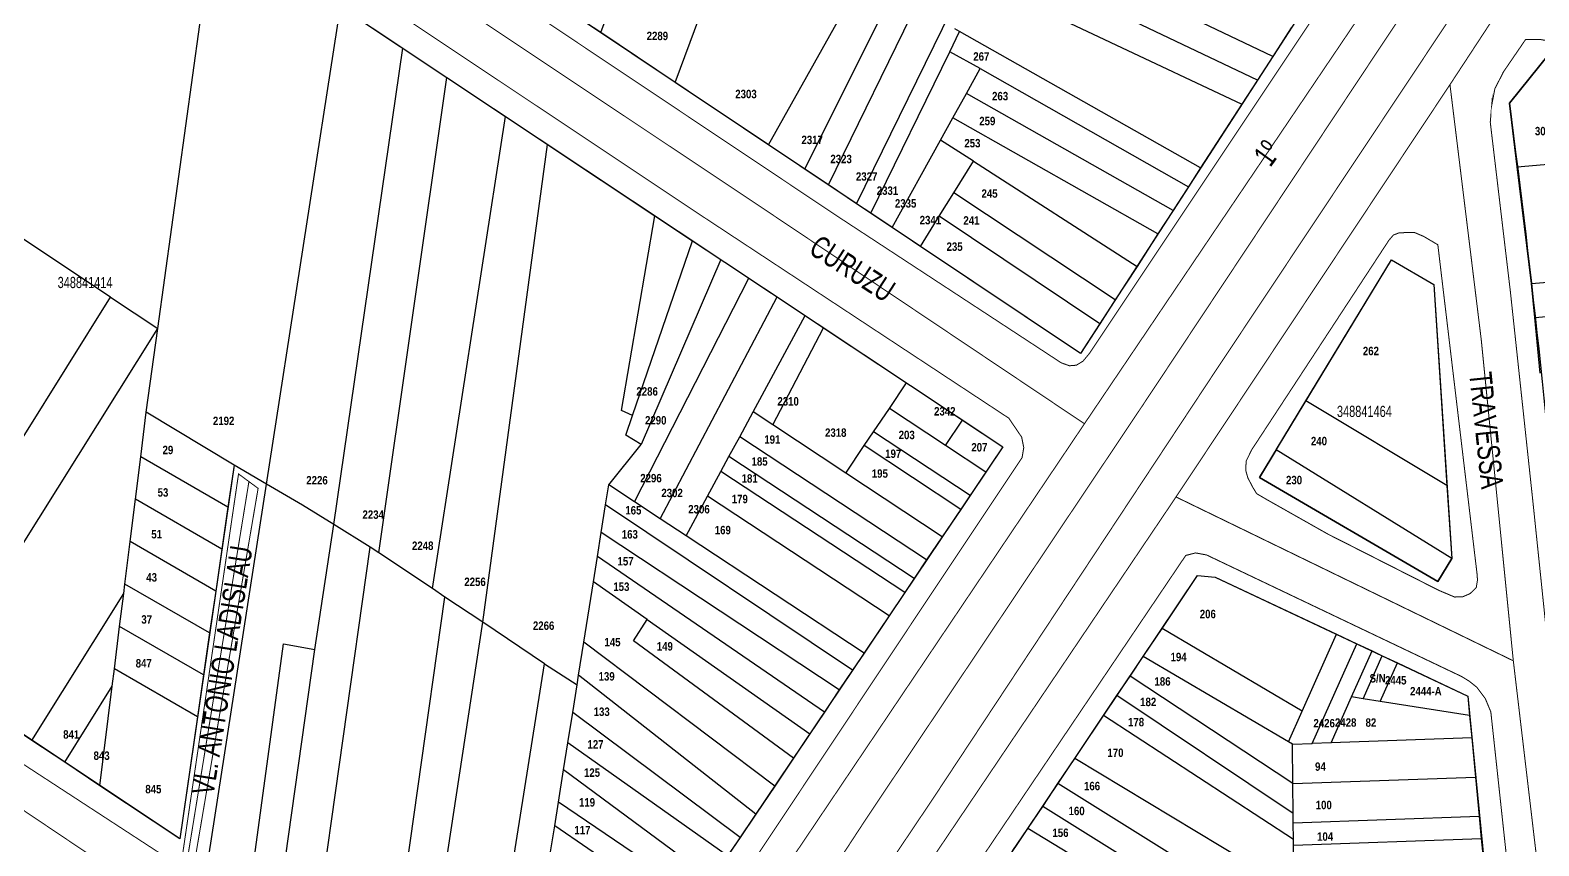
# Model space of a CAD drawing. Extents: x 203136 to 205923, y 4839890 to 4842982.
# Drawn here: x 204170.9 to 204439.9, y 4840071.2 to 4840216.6 of the extents above; entities that cross this region are included whole.
import ezdxf
from ezdxf.enums import TextEntityAlignment as Align

# ---------------------------------------------------------------- set-up
doc = ezdxf.new("R2010")
doc.units = 0
doc.header["$LTSCALE"] = 1.5
doc.header["$MEASUREMENT"] = 0
doc.linetypes.add('TRACO_25', pattern=[8, 3, -1, 1, -1, 1, -1])
for name, color, linetype in [('CD_MALHA_LOTES', 40, 'CONTINUOUS'), ('CD_TXT_QUADRA', 7, 'CONTINUOUS'), ('RU-QUADRAS', 210, 'CONTINUOUS'), ('SV-EIXO-RUA-PAV', 20, 'CONTINUOUS'), ('SV-RUA-NAO-PAV-S-GUIA-C-GUIA', 7, 'CONTINUOUS'), ('SV-RUA-PAVIM-S-GUIA-C-GUIA', 7, 'CONTINUOUS'), ('SV-TXT-RUA-PAV-S-GUIA-C-GUIA', 7, 'CONTINUOUS'), ('Th_NmrPort', 1, 'CONTINUOUS')]:
    doc.layers.add(name, color=color, linetype=linetype)
doc.styles.add('3488-41-2D_TXTB$0$ARIAL', font='ARIAL.TTF')
doc.styles.add('ARIAL', font='ARIAL.TTF')
doc.styles.get("Standard").update_dxf_attribs({"font": 'swisscbo.ttf'})

msp = doc.modelspace()

# ---------------------------------------------------------------- linework, layer by layer
at = {"layer": 'CD_MALHA_LOTES', "linetype": 'Continuous', "flags": 128}
for points in [[(204272.62, 4840216.18), (204297.09, 4840282.11)], [(204285.92, 4840207.29), (204311.5, 4840276.19)], [(204392.47, 4840211.94), (204337.31, 4840238.24)], [(204193.67, 4840163.44), (204203.67, 4840235.77)], [(204389.75, 4840207.73), (204335.11, 4840233.74)], [(204318.26, 4840185.68), (204338.2, 4840226.42)], [(204340.01, 4840225.57), (204386.95, 4840203.42)], [(204309.05, 4840191.83), (204325.04, 4840223.91)], [(204213.02, 4840135.67), (204226.22, 4840220.78)], [(204226.22, 4840220.78), (204237.35, 4840213.39)], [(204302.56, 4840196.17), (204316.19, 4840220.55)], [(204313.23, 4840189.05), (204329.35, 4840221.98)], [(204272.62, 4840216.18), (204268.56, 4840218.9)], [(204285.92, 4840207.29), (204272.62, 4840216.18)], [(204334.86, 4840212.77), (204336.62, 4840216.37)], [(204336.62, 4840216.37), (204335.75, 4840216.86)], [(204379.6, 4840192.08), (204336.62, 4840216.37)], [(204395.76, 4840217.01), (204392.47, 4840211.94)], [(204225.02, 4840128.51), (204237.35, 4840213.39)], [(204237.35, 4840213.39), (204245.18, 4840208.19)], [(204320.78, 4840184), (204334.86, 4840212.77)], [(204340.28, 4840209.77), (204334.86, 4840212.77)], [(204392.47, 4840211.94), (204389.75, 4840207.73)], [(204434.64, 4840203.6), (204441.8, 4840212.48)], [(204337.83, 4840205.35), (204340.28, 4840209.77)], [(204340.28, 4840209.77), (204377.44, 4840188.7)], [(204233.05, 4840123.44), (204245.18, 4840208.19)], [(204245.18, 4840208.19), (204255.63, 4840201.25)], [(204302.56, 4840196.17), (204285.92, 4840207.29)], [(204389.75, 4840207.73), (204386.95, 4840203.42)], [(204335.4, 4840200.98), (204337.83, 4840205.35)], [(204374.71, 4840184.5), (204337.83, 4840205.35)], [(204242.62, 4840117.07), (204255.63, 4840201.25)], [(204255.63, 4840201.25), (204263.13, 4840196.26)], [(204333.22, 4840197.04), (204335.4, 4840200.98)], [(204371.99, 4840180.29), (204335.4, 4840200.98)], [(204386.95, 4840203.42), (204379.6, 4840192.08)], [(204436.03, 4840192.26), (204434.64, 4840203.6)], [(204251.58, 4840111.11), (204263.13, 4840196.26)], [(204263.13, 4840196.26), (204282.29, 4840183.54)], [(204309.05, 4840191.83), (204302.56, 4840196.17)], [(204324.58, 4840181.45), (204333.22, 4840197.04)], [(204339.1, 4840193.24), (204333.22, 4840197.04)], [(204335.6, 4840187.64), (204339.1, 4840193.24)], [(204339.1, 4840193.24), (204368.25, 4840174.51)], [(204436.03, 4840192.26), (204456.6, 4840194.03)], [(204313.23, 4840189.05), (204309.05, 4840191.83)], [(204379.6, 4840192.08), (204377.44, 4840188.7)], [(204438.58, 4840171.45), (204436.03, 4840192.26)], [(204185.2, 4840169.05), (204155.79, 4840188.56)], [(204318.26, 4840185.68), (204313.23, 4840189.05)], [(204333, 4840183.48), (204335.6, 4840187.64)], [(204364.37, 4840168.55), (204335.6, 4840187.64)], [(204377.44, 4840188.7), (204374.71, 4840184.5)], [(204320.78, 4840184), (204318.26, 4840185.68)], [(204276.34, 4840148.83), (204282.29, 4840183.54)], [(204282.29, 4840183.54), (204289.02, 4840179.07)], [(204324.58, 4840181.45), (204320.78, 4840184)], [(204329.62, 4840178.08), (204333, 4840183.48)], [(204361.6, 4840164.27), (204333, 4840183.48)], [(204374.71, 4840184.5), (204371.99, 4840180.29)], [(204329.62, 4840178.08), (204324.58, 4840181.45)], [(204371.99, 4840180.29), (204368.25, 4840174.51)], [(204278.31, 4840147.92), (204289.02, 4840179.07)], [(204289.02, 4840179.07), (204294.04, 4840175.73)], [(204358.18, 4840159), (204329.62, 4840178.08)], [(204294.04, 4840175.73), (204279.87, 4840142.76)], [(204294.04, 4840175.73), (204299.06, 4840172.4)], [(204368.25, 4840174.51), (204364.37, 4840168.55)], [(204398.34, 4840150.53), (204413.61, 4840175.71)], [(204413.61, 4840175.71), (204421.16, 4840171.28)], [(204438.58, 4840171.45), (204472.42, 4840174.32)], [(204278.63, 4840132.57), (204299.06, 4840172.4)], [(204299.06, 4840172.4), (204304.07, 4840169.07)], [(204439.17, 4840165.43), (204438.58, 4840171.45)], [(204146.25, 4840106.66), (204185.2, 4840169.05)], [(204185.2, 4840169.05), (204193.67, 4840163.44)], [(204283.24, 4840129.53), (204304.07, 4840169.07)], [(204304.07, 4840169.07), (204309.09, 4840165.73)], [(204421.16, 4840171.28), (204423.52, 4840135.45)], [(204439.17, 4840165.43), (204476.94, 4840168.69)], [(204364.37, 4840168.55), (204361.6, 4840164.27)], [(204154.57, 4840101.11), (204193.67, 4840163.44)], [(204191.6, 4840148.55), (204193.67, 4840163.44)], [(204299.8, 4840148.56), (204309.09, 4840165.73)], [(204303.31, 4840146.25), (204312.36, 4840163.56)], [(204309.09, 4840165.73), (204312.36, 4840163.56)], [(204312.36, 4840163.56), (204327.14, 4840153.74)], [(204361.6, 4840164.27), (204358.18, 4840159)], [(204440.14, 4840155.47), (204439.17, 4840165.43)], [(204324.09, 4840149.2), (204327.14, 4840153.74)], [(204327.14, 4840153.74), (204337.14, 4840147.1)], [(204393.05, 4840141.8), (204398.34, 4840150.53)], [(204423.52, 4840135.45), (204398.34, 4840150.53)], [(204190.61, 4840140.57), (204191.6, 4840148.55)], [(204207.26, 4840139.09), (204191.6, 4840148.55)], [(204278.31, 4840147.92), (204276.34, 4840148.83)], [(204277.11, 4840144.42), (204278.31, 4840147.92)], [(204297.41, 4840144.15), (204299.8, 4840148.56)], [(204303.31, 4840146.25), (204299.8, 4840148.56)], [(204321.29, 4840145.05), (204324.09, 4840149.2)], [(204334.1, 4840142.58), (204324.09, 4840149.2)], [(204316.33, 4840137.67), (204303.31, 4840146.25)], [(204319.62, 4840142.56), (204321.29, 4840145.05)], [(204338.48, 4840133.7), (204321.29, 4840145.05)], [(204334.1, 4840142.58), (204337.14, 4840147.1)], [(204337.14, 4840147.1), (204344.3, 4840142.34)], [(204274.07, 4840135.58), (204279.87, 4840142.76)], [(204279.87, 4840142.76), (204277.11, 4840144.42)], [(204295.5, 4840140.62), (204297.41, 4840144.15)], [(204330.74, 4840122.18), (204297.41, 4840144.15)], [(204316.33, 4840137.67), (204319.62, 4840142.56)], [(204336.81, 4840131.21), (204319.62, 4840142.56)], [(204341.27, 4840137.85), (204334.1, 4840142.58)], [(204344.3, 4840142.34), (204341.27, 4840137.85)], [(204393.05, 4840141.8), (204390.09, 4840136.9)], [(204424.38, 4840122.47), (204393.05, 4840141.8)], [(204189.67, 4840133.01), (204190.61, 4840140.57)], [(204206.16, 4840131.58), (204190.61, 4840140.57)], [(204207.26, 4840139.09), (204206.16, 4840131.58)], [(204213.02, 4840135.67), (204207.26, 4840139.09)], [(204294.06, 4840137.97), (204295.5, 4840140.62)], [(204328.52, 4840118.88), (204295.5, 4840140.62)], [(204291.68, 4840133.56), (204294.06, 4840137.97)], [(204326.84, 4840116.38), (204294.06, 4840137.97)], [(204333.53, 4840126.33), (204316.33, 4840137.67)], [(204341.27, 4840137.85), (204338.48, 4840133.7)], [(204390.09, 4840136.9), (204421.87, 4840118.35)], [(204202.68, 4840069.04), (204213.02, 4840135.67)], [(204219.48, 4840131.96), (204213.02, 4840135.67)], [(204273.51, 4840132.03), (204274.07, 4840135.58)], [(204278.63, 4840132.57), (204274.07, 4840135.58)], [(204338.48, 4840133.7), (204336.81, 4840131.21)], [(204423.52, 4840135.45), (204424.38, 4840122.47)], [(204188.73, 4840125.46), (204189.67, 4840133.01)], [(204205.08, 4840124.11), (204189.67, 4840133.01)], [(204206.16, 4840131.58), (204205.08, 4840124.11)], [(204225.02, 4840128.51), (204219.48, 4840131.96)], [(204272.73, 4840127.1), (204273.51, 4840132.03)], [(204317.54, 4840102.55), (204273.51, 4840132.03)], [(204283.24, 4840129.53), (204278.63, 4840132.57)], [(204287.85, 4840126.5), (204291.68, 4840133.56)], [(204324.05, 4840112.23), (204291.68, 4840133.56)], [(204336.81, 4840131.21), (204333.53, 4840126.33)], [(204221.65, 4840106.21), (204225.02, 4840128.51)], [(204231.5, 4840124.47), (204225.02, 4840128.51)], [(204287.85, 4840126.5), (204283.24, 4840129.53)], [(204272.04, 4840122.79), (204272.73, 4840127.1)], [(204315.16, 4840099.01), (204272.73, 4840127.1)], [(204319.58, 4840105.59), (204287.85, 4840126.5)], [(204333.53, 4840126.33), (204330.74, 4840122.18)], [(204187.79, 4840117.9), (204188.73, 4840125.46)], [(204203.99, 4840116.64), (204188.73, 4840125.46)], [(204205.08, 4840124.11), (204203.99, 4840116.64)], [(204221.9, 4840056.23), (204231.5, 4840124.47)], [(204233.05, 4840123.44), (204231.5, 4840124.47)], [(204242.62, 4840117.07), (204233.05, 4840123.44)], [(204271.33, 4840118.3), (204272.04, 4840122.79)], [(204312.52, 4840095.08), (204272.04, 4840122.79)], [(204330.74, 4840122.18), (204328.52, 4840118.88)], [(204421.87, 4840118.35), (204424.38, 4840122.47)], [(204187.58, 4840116.22), (204187.79, 4840117.9)], [(204202.9, 4840109.17), (204187.79, 4840117.9)], [(204269.62, 4840107.56), (204271.33, 4840118.3)], [(204280.92, 4840111.55), (204271.33, 4840118.3)], [(204328.52, 4840118.88), (204326.84, 4840116.38)], [(204372.72, 4840109.99), (204379.04, 4840119.41)], [(204379.04, 4840119.41), (204382.2, 4840119.14)], [(204382.2, 4840119.14), (204403.83, 4840108.95)], [(204171.22, 4840090.01), (204187.58, 4840116.22)], [(204186.85, 4840110.34), (204187.58, 4840116.22)], [(204203.99, 4840116.64), (204202.9, 4840109.17)], [(204235.21, 4840047.35), (204244.81, 4840115.58)], [(204244.81, 4840115.58), (204242.62, 4840117.07)], [(204251.58, 4840111.11), (204244.81, 4840115.58)], [(204326.84, 4840116.38), (204324.05, 4840112.23)], [(204324.05, 4840112.23), (204319.58, 4840105.59)], [(204185.91, 4840102.79), (204186.85, 4840110.34)], [(204201.81, 4840101.7), (204186.85, 4840110.34)], [(204241.24, 4840043.33), (204251.58, 4840111.11)], [(204262.62, 4840103.65), (204251.58, 4840111.11)], [(204278.47, 4840107.79), (204280.92, 4840111.55)], [(204280.92, 4840111.55), (204309.89, 4840091.17)], [(204369.37, 4840105), (204372.72, 4840109.99)], [(204397.72, 4840095.26), (204372.72, 4840109.99)], [(204202.9, 4840109.17), (204201.81, 4840101.7)], [(204210.17, 4840064.05), (204216.09, 4840107.24)], [(204216.09, 4840107.24), (204221.65, 4840106.21)], [(204268.69, 4840101.64), (204269.62, 4840107.56)], [(204303.65, 4840081.89), (204269.62, 4840107.56)], [(204306.99, 4840086.86), (204278.47, 4840107.79)], [(204397.72, 4840095.26), (204403.83, 4840108.95)], [(204399.51, 4840089.46), (204407.45, 4840107.24)], [(204403.83, 4840108.95), (204407.45, 4840107.24)], [(204407.45, 4840107.24), (204410.17, 4840105.97)], [(204215.25, 4840060.66), (204221.65, 4840106.21)], [(204319.58, 4840105.59), (204317.54, 4840102.55)], [(204367.02, 4840101.5), (204369.37, 4840105)], [(204395.26, 4840089.75), (204369.37, 4840105)], [(204406.51, 4840097.77), (204410.17, 4840105.97)], [(204408.55, 4840097.45), (204411.98, 4840105.11)], [(204410.17, 4840105.97), (204411.98, 4840105.11)], [(204411.98, 4840105.11), (204414.69, 4840103.83)], [(204185.53, 4840099.72), (204185.91, 4840102.79)], [(204200.73, 4840094.23), (204185.91, 4840102.79)], [(204201.81, 4840101.7), (204200.73, 4840094.23)], [(204251.88, 4840036.24), (204262.62, 4840103.65)], [(204262.62, 4840103.65), (204268.41, 4840099.9)], [(204268.41, 4840099.9), (204268.69, 4840101.64)], [(204300.29, 4840076.9), (204268.69, 4840101.64)], [(204317.54, 4840102.55), (204315.16, 4840099.01)], [(204364.68, 4840098), (204367.02, 4840101.5)], [(204396.03, 4840082.34), (204367.02, 4840101.5)], [(204411.62, 4840096.97), (204414.69, 4840103.83)], [(204414.69, 4840103.83), (204427.23, 4840097.93)], [(204171.22, 4840090.01), (204154.57, 4840101.11)], [(204177.05, 4840086.13), (204185.53, 4840099.72)], [(204183.32, 4840081.95), (204185.53, 4840099.72)], [(204267.63, 4840094.97), (204268.41, 4840099.9)], [(204315.16, 4840099.01), (204312.52, 4840095.08)], [(204362.29, 4840094.44), (204364.68, 4840098)], [(204396.08, 4840077.01), (204364.68, 4840098)], [(204402.85, 4840089.58), (204406.51, 4840097.77)], [(204408.55, 4840097.45), (204406.51, 4840097.77)], [(204411.62, 4840096.97), (204408.55, 4840097.45)], [(204427.56, 4840094.46), (204411.62, 4840096.97)], [(204427.23, 4840097.93), (204427.56, 4840094.46)], [(204200.73, 4840094.23), (204197.56, 4840072.45)], [(204266.78, 4840089.62), (204267.63, 4840094.97)], [(204297.5, 4840072.74), (204267.63, 4840094.97)], [(204312.52, 4840095.08), (204309.89, 4840091.17)], [(204357.14, 4840086.78), (204362.29, 4840094.44)], [(204396.13, 4840072.35), (204362.29, 4840094.44)], [(204395.26, 4840089.75), (204397.72, 4840095.26)], [(204427.56, 4840094.46), (204427.94, 4840090.46)], [(204309.89, 4840091.17), (204306.99, 4840086.86)], [(204177.05, 4840086.13), (204171.22, 4840090.01)], [(204266.01, 4840084.79), (204266.78, 4840089.62)], [(204295.26, 4840069.42), (204266.78, 4840089.62)], [(204395.96, 4840089.34), (204395.26, 4840089.75)], [(204395.96, 4840089.34), (204399.51, 4840089.46)], [(204396.03, 4840082.34), (204395.96, 4840089.34)], [(204402.85, 4840089.58), (204399.51, 4840089.46)], [(204427.94, 4840090.46), (204402.85, 4840089.58)], [(204427.94, 4840090.46), (204428.6, 4840083.48)], [(204183.32, 4840081.95), (204177.05, 4840086.13)], [(204306.99, 4840086.86), (204303.65, 4840081.89)], [(204354.16, 4840082.33), (204357.14, 4840086.78)], [(204396.22, 4840063.28), (204357.14, 4840086.78)], [(204265.09, 4840079.01), (204266.01, 4840084.79)], [(204292.47, 4840065.26), (204266.01, 4840084.79)], [(204396.03, 4840082.34), (204428.6, 4840083.48)], [(204428.6, 4840083.48), (204429.26, 4840076.5)], [(204197.56, 4840072.45), (204183.32, 4840081.95)], [(204303.65, 4840081.89), (204300.29, 4840076.9)], [(204351.43, 4840078.25), (204354.16, 4840082.33)], [(204396.29, 4840056.03), (204354.16, 4840082.33)], [(204396.08, 4840077.01), (204396.03, 4840082.34)], [(204264.42, 4840074.79), (204265.09, 4840079.01)], [(204290.23, 4840061.94), (204265.09, 4840079.01)], [(204348.8, 4840074.33), (204351.43, 4840078.25)], [(204396.35, 4840050.2), (204351.43, 4840078.25)], [(204263.64, 4840069.82), (204264.42, 4840074.79)], [(204288, 4840058.62), (204264.42, 4840074.79)], [(204300.29, 4840076.9), (204297.5, 4840072.74)], [(204396.1, 4840075.33), (204396.08, 4840077.01)], [(204396.1, 4840075.33), (204429.26, 4840076.5)], [(204396.13, 4840072.35), (204396.1, 4840075.33)], [(204429.26, 4840076.5), (204429.63, 4840072.53)], [(204297.5, 4840072.74), (204295.26, 4840069.42)], [(204346.14, 4840070.38), (204348.8, 4840074.33)], [(204396.4, 4840045.39), (204348.8, 4840074.33)], [(204396.14, 4840071.33), (204396.13, 4840072.35)], [(204396.14, 4840071.33), (204429.63, 4840072.53)], [(204429.63, 4840072.53), (204430.01, 4840068.55)], [(204396.18, 4840067.34), (204396.14, 4840071.33)]]:
    msp.add_lwpolyline(points, dxfattribs=at)
at = {"layer": 'RU-QUADRAS', "color": 6, "linetype": 'Continuous'}
for points in [[(204098.02, 4840332.88), (204174.42, 4840448.27), (204176.6, 4840448.29, -0.0042012663), (204323.67, 4840350.58), (204302.23, 4840280), (204306.65, 4840278.18), (204324.91, 4840340.88), (204327.89, 4840347.98), (204417.66, 4840287.71), (204424.75, 4840283.29), (204425.53, 4840285.07), (204435.21, 4840278.57), (204397.44, 4840221.93), (204398.58, 4840221.38), (204358.18, 4840159)], [(204009.91, 4840201.61, 0.007183686), (204084.49, 4840311.91, -0.1889785666), (204088.1, 4840312.53), (204344.3, 4840142.34), (204266.43, 4840026.54), (204202.68, 4840069.04), (204213.02, 4840135.67), (204207.26, 4840139.09), (204197.56, 4840072.45), (204011.25, 4840196.67)]]:
    msp.add_lwpolyline(points, format="xyb", close=True, dxfattribs=at)
msp.add_lwpolyline([(204441.8, 4840212.48), (204434.64, 4840203.6, -0.0123393739), (204444.57, 4840110.06)], format="xyb", dxfattribs=at)
for points in [[(204390.09, 4840136.9), (204413.61, 4840175.71), (204421.16, 4840171.28), (204424.38, 4840122.47), (204421.87, 4840118.35)], [(204295.66, 4840000.95), (204304.14, 4840001.88), (204303.48, 4840008.27), (204308.3, 4840008.8), (204307.8, 4840014.51), (204312.76, 4840015.05), (204312.25, 4840019.46), (204317.52, 4840020.04), (204313.82, 4840022.19), (204379.04, 4840119.41), (204382.2, 4840119.14), (204427.23, 4840097.93), (204439.2, 4839976.04), (204297.37, 4839960.46)]]:
    msp.add_lwpolyline(points, close=True, dxfattribs=at)
at = {"layer": 'SV-EIXO-RUA-PAV', "const_width": 0.18}
for points in [[(204266.90035, 4839946.925546), (204261.321622, 4839998.78861), (204268.781052, 4840012.602369), (204358.882228, 4840146.46659), (204382.173868, 4840180.965765), (204409.034388, 4840220.724344), (204436.521027, 4840261.922997), (204448.417295, 4840279.955234), (204465.322517, 4840304.812172), (204483.104307, 4840331.985752), (204505.707215, 4840364.857017), (204527.621392, 4840400.107536), (204539.141988, 4840418.327609), (204547.694634, 4840430.19108), (204579.256333, 4840476.542162), (204595.450293, 4840501.163592), (204616.436344, 4840533.303646), (204630.316882, 4840554.785431), (204636.809832, 4840564.271399)], [(204268.781052, 4840012.602369), (204186.407226, 4840066.34591), (204142.794789, 4840095.634655), (204097.044487, 4840126.419905), (204044.615255, 4840160.1667), (203994.854559, 4840192.693707), (203986.730674, 4840198.038368), (203973.224684, 4840206.471717), (203959.377131, 4840216.984163), (203910.745926, 4840249.191672), (203850.916746, 4840289.397734), (203796.526583, 4840325.657843), (203774.654794, 4840340.307392), (203736.484108, 4840365.863905), (203699.744086, 4840390.392802), (203678.755054, 4840403.431096), (203609.713804, 4840451.020654), (203517.104434, 4840511.321389), (203486.307925, 4840531.58389), (203477.520859, 4840535.243924)], [(204287.460629, 4839949.034293), (204284.805012, 4839999.34116), (204375.207571, 4840133.416111), (204424.052827, 4840206.908645), (204435.05728, 4840223.684506), (204450.561488, 4840247.088843), (204467.249749, 4840273.019833), (204482.654297, 4840295.548985), (204504.73415, 4840327.898537), (204526.236333, 4840359.927161), (204542.988779, 4840385.537223), (204556.692409, 4840405.627321), (204571.358823, 4840427.193689), (204592.411706, 4840459.479056), (204613.913888, 4840492.021165), (204636.869633, 4840527.157032)], [(204083.577552, 4840329.105603), (204129.910384, 4840298.550978), (204194.651124, 4840255.599191), (204253.255895, 4840217.03024), (204302.406263, 4840184.284198), (204358.882228, 4840146.46659)], [(204424.052827, 4840206.908645), (204429.636976, 4840161.401041), (204435.349496, 4840104.211655), (204440.676903, 4840059.15335), (204444.784782, 4840018.523854), (204449.149404, 4839983.41432), (204451.273997, 4839967.229922)], [(204197.386084, 4840059.400909), (204209.885881, 4840136.054075)], [(204375.207571, 4840133.416111), (204435.349496, 4840104.211655)]]:
    msp.add_lwpolyline(points, dxfattribs=at)
at = {"layer": 'SV-RUA-NAO-PAV-S-GUIA-C-GUIA', "linetype": 'TRACO_25', "const_width": 0.18}
msp.add_lwpolyline([(204437.52, 4840214.93), (204440.08, 4840214.96), (204440.14, 4840214.96), (204441.69, 4840214.69), (204446.39, 4840208.84), (204472.04, 4840176.73), (204496.56, 4840146.22)], dxfattribs=at)
at = {"layer": 'SV-RUA-PAVIM-S-GUIA-C-GUIA', "linetype": 'Continuous', "const_width": 0.18}
for points in [[(204118.58, 4840313.88), (204172.32, 4840278.06), (204237.06, 4840235.37), (204315.08, 4840183.29), (204354.75, 4840157.32), (204356.2, 4840156.8), (204357.44, 4840156.9), (204358.62, 4840157.62), (204359.73, 4840158.95), (204436.06, 4840273.41), (204436.24, 4840275.55), (204436.21, 4840276.58), (204436.21, 4840277.64), (204436.04, 4840278.73), (204435.24, 4840280.35), (204433.69, 4840281.77), (204380.29, 4840317.73), (204327.82, 4840352.68), (204326.03, 4840353.85), (204295.06, 4840374.4), (204230.34, 4840417.84)], [(204437.52, 4840214.93), (204433.52, 4840209.08), (204433.54, 4840209.06), (204432.06, 4840206.2), (204431.5, 4840203.23), (204431.5, 4840203.24), (204431.24, 4840200.21), (204434.82, 4840170.06), (204438.84, 4840132.59), (204442.59, 4840096.53)]]:
    msp.add_lwpolyline(points, dxfattribs=at)
at = {"layer": 'SV-RUA-PAVIM-S-GUIA-C-GUIA', "const_width": 0.18}
for points in [[(204481.67, 4840318.25), (204411.9, 4840214)], [(204416.44, 4840207.26), (204443.99, 4840248.68)], [(204411.9, 4840214), (204369.31, 4840149.82)], [(204382.41, 4840156.11), (204416.44, 4840207.26)], [(204331.63, 4840079.28), (204382.41, 4840156.11)], [(204369.31, 4840149.82), (204320.01, 4840076.13)], [(204294.2, 4840023.57), (204331.63, 4840079.28)], [(204320.01, 4840076.13), (204289.88, 4840030.12)]]:
    msp.add_lwpolyline(points, dxfattribs=at)
at = {"layer": 'SV-RUA-PAVIM-S-GUIA-C-GUIA', "linetype": 'Continuous', "const_width": 0.18, "flags": 128}
for points in [[(204094.45, 4840313.59), (204180.26, 4840256.63), (204238.44, 4840218.29), (204289.7, 4840184.14), (204345.39, 4840147.46), (204347.68, 4840144.09), (204348.06, 4840142.22), (204347.76, 4840140.43), (204330.36, 4840114.33), (204299.12, 4840067.39), (204270.75, 4840025.02), (204269.58, 4840023.24), (204268.37, 4840022.43), (204266.63, 4840022.19), (204264.56, 4840022.82), (204228.23, 4840047.04), (204199.78, 4840065.83), (204211.54, 4840134.95), (204208.05, 4840137.52), (204197.75, 4840067.49), (204139.46, 4840105.46)], [(204440.85, 4840007.17), (204431.34, 4840095.1), (204430.35, 4840097.49), (204428.86, 4840099.48), (204427.46, 4840100.6), (204426.11, 4840101.42), (204380.65, 4840123.08), (204378.7, 4840123.44), (204376.94, 4840122.99), (204331.64, 4840055.84), (204295.33, 4840000.94), (204293.17, 4839997.2), (204292.29, 4839994.7), (204292.33, 4839991.42), (204294.55, 4839960.78), (204295.48, 4839958.99), (204296.76, 4839957.89), (204298.56, 4839957.38), (204301.24, 4839957.5), (204375.46, 4839965.49), (204440.28, 4839972.41)]]:
    msp.add_lwpolyline(points, dxfattribs=at)
msp.add_lwpolyline([(204422.08, 4840116.76), (204402.28, 4840126.8), (204391.34, 4840132.98), (204389.59, 4840134), (204388.88, 4840135.16), (204388.1, 4840136.66), (204388.04, 4840136.76), (204387.63, 4840138.17), (204387.72, 4840139.83), (204388.72, 4840141.85), (204413.16, 4840179.16), (204413.96, 4840180.1), (204415.01, 4840180.5), (204417.67, 4840180.58), (204419.36, 4840179.86), (204421.89, 4840178.37), (204428.88, 4840119.72), (204428.96, 4840118.62), (204428.74, 4840117.25), (204427.64, 4840116.19), (204426.32, 4840115.62), (204424.88, 4840115.58)], close=True, dxfattribs=at)

# ---------------------------------------------------------------- texts
at = {"layer": 'CD_TXT_QUADRA', "style": 'ARIAL', "width": 0.7}
for s, p in [('348841414', (204175.792778, 4840170.645735)), ('348841464', (204403.9, 4840147.67))]:
    msp.add_text(s, height=2, dxfattribs=at).set_placement(p)
at = {"layer": 'SV-TXT-RUA-PAV-S-GUIA-C-GUIA', "width": 0.7}
for s, rotation, style, p in [('1º', 54, 'ARIAL', (204392.02, 4840192.06, 14.35)), ('CURUZU', 327, 'ARIAL', (204309.499226, 4840176.96)), ('TRAVESSA', 276, 'ARIAL', (204427.47, 4840155.46)), ('VL. ANTONIO LADISLAU', 81, '3488-41-2D_TXTB$0$ARIAL', (204203.569944, 4840080.098427))]:
    msp.add_text(s, height=4, rotation=rotation, dxfattribs=dict(at, style=style)).set_placement(p)
at = {"layer": 'Th_NmrPort', "color": 1}
for s, p in [('2289', (204280.820931, 4840215.592191)), ('267', (204339.05919, 4840211.931565)), ('2303', (204296.621289, 4840205.239054)), ('263', (204342.40919, 4840204.861565)), ('259', (204340.12919, 4840200.421565)), ('304', (204439.198352, 4840198.624467)), ('2317', (204308.426221, 4840197.065513)), ('253', (204337.471875, 4840196.478409)), ('2323', (204313.576221, 4840193.655513)), ('2327', (204318.136221, 4840190.535513)), ('2331', (204321.846221, 4840188.015513)), ('245', (204340.524482, 4840187.503568)), ('2335', (204325.086221, 4840185.745513)), ('2341', (204329.501591, 4840182.761875)), ('241', (204337.294482, 4840182.703568)), ('235', (204334.294482, 4840178.033568)), ('262', (204408.51919, 4840159.431565)), ('2286', (204278.995611, 4840152.224733)), ('2310', (204304.130733, 4840150.461017)), ('2192', (204203.480419, 4840146.98274)), ('2290', (204280.530931, 4840147.082191)), ('2342', (204332.066432, 4840148.684482)), ('2318', (204312.62481, 4840144.885574)), ('203', (204325.754422, 4840144.471914)), ('29', (204194.501875, 4840141.788409)), ('191', (204301.794422, 4840143.651914)), ('197', (204323.354422, 4840141.121914)), ('207', (204338.713466, 4840142.270793)), ('240', (204399.261875, 4840143.378409)), ('185', (204299.524422, 4840139.741914)), ('2226', (204220.130419, 4840136.39274)), ('2296', (204279.681289, 4840136.769054)), ('181', (204297.754422, 4840136.711914)), ('195', (204320.964422, 4840137.591914)), ('230', (204394.821875, 4840136.428409)), ('53', (204193.621875, 4840134.218409)), ('2302', (204283.440733, 4840134.131017)), ('179', (204295.994422, 4840133.051914)), ('2234', (204230.150419, 4840130.27274)), ('165', (204277.014422, 4840131.041914)), ('2306', (204288.240733, 4840131.231017)), ('51', (204192.491875, 4840126.778409)), ('163', (204276.384422, 4840126.751914)), ('169', (204292.964422, 4840127.511914)), ('2248', (204238.980419, 4840124.72274)), ('157', (204275.624422, 4840121.961914)), ('43', (204191.601875, 4840119.088409)), ('2256', (204248.310419, 4840118.29274)), ('153', (204274.874422, 4840117.421914)), ('37', (204190.721875, 4840111.588409)), ('206', (204379.441017, 4840112.549267)), ('2266', (204260.540419, 4840110.47274)), ('145', (204273.291621, 4840107.54022)), ('149', (204282.621621, 4840106.79022)), ('847', (204189.711875, 4840103.768409)), ('194', (204374.23919, 4840104.891565)), ('139', (204272.248899, 4840101.440211)), ('S/N', (204409.715955, 4840101.101633)), ('2445', (204412.475955, 4840100.741633)), ('186', (204371.363636, 4840100.535738)), ('2444-A', (204416.936856, 4840098.789163)), ('182', (204368.814482, 4840096.883568)), ('133', (204271.368899, 4840095.140211)), ('178', (204366.654482, 4840093.293568)), ('2426', (204399.710235, 4840093.093242)), ('2428', (204403.550235, 4840093.213242)), ('82', (204409.003987, 4840093.208325)), ('841', (204176.784262, 4840091.083636)), ('843', (204182.204262, 4840087.303636)), ('127', (204270.271621, 4840089.32022)), ('170', (204362.973636, 4840087.825738)), ('94', (204399.999587, 4840085.356457)), ('125', (204269.641621, 4840084.28022)), ('166', (204358.801875, 4840081.888409)), ('845', (204191.429937, 4840081.337326)), ('119', (204268.751621, 4840078.98022)), ('160', (204356.051875, 4840077.448409)), ('100', (204400.119587, 4840078.516457)), ('117', (204267.934422, 4840074.041914)), ('156', (204353.171875, 4840073.558409)), ('104', (204400.359587, 4840072.886457))]:
    msp.add_text(s, height=1.5, dxfattribs=at).set_placement(p, align=Align.MIDDLE_LEFT)

doc.saveas('drawing.dxf')
